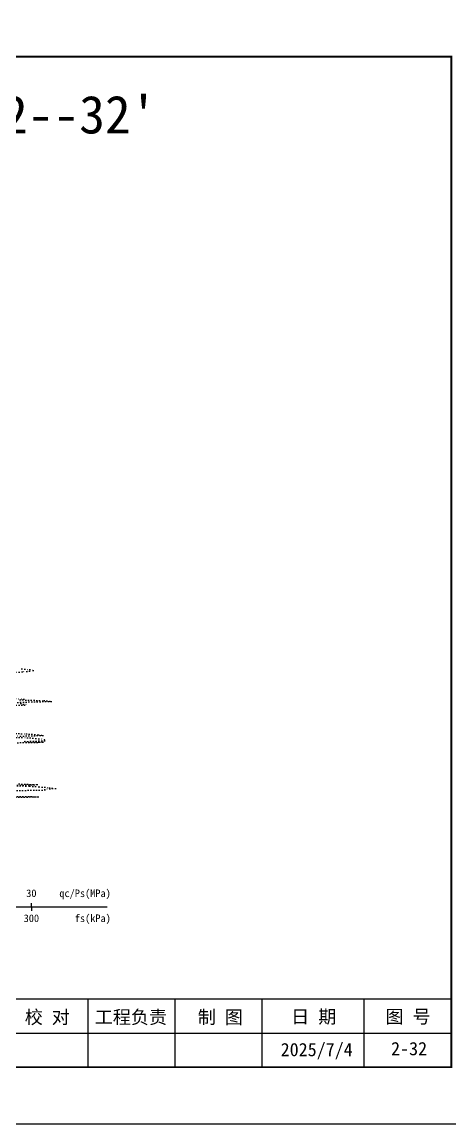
# Model space of a CAD drawing. Extents: x -37 to 3540, y -1485 to 297.
# Drawn here: x 2042.4 to 2155.5, y -1485 to -1193.9 of the extents above; entities that cross this region are included whole.
import ezdxf
from ezdxf.enums import TextEntityAlignment as Align

# ---------------------------------------------------------------- set-up
doc = ezdxf.new("R2010")
doc.units = 0
doc.linetypes.add('DOT', pattern=[6.35, 0, -6.35])
doc.layers.get('0').update_dxf_attribs({"linetype": 'CONTINUOUS'})
for name, color, linetype in [('CURVE', 200, 'CONTINUOUS'), ('FRAME', 7, 'CONTINUOUS'), ('RULER', 7, 'CONTINUOUS')]:
    doc.layers.add(name, color=color, linetype=linetype)
doc.styles.add('ST', font='')
doc.styles.get('ST').set_extended_font_data('SimSun')

# ---------------------------------------------------------------- blocks, each defined once
blk = doc.blocks.new('图头_剖面图A3')
at = {"style": 'ST'}
for s, height, p in [('工 程 地 质 剖 面 图', 10, (-15.09, 10.79)), ('比例尺：水平：1∶            垂直：1∶', 4.6, (-11.5, -5.76))]:
    blk.add_text(s, height=height, dxfattribs=at).set_placement(p, align=Align.MIDDLE_CENTER)
for tag, height, p in [('01_剖面号', 10, (64.41, 11.39)), ('03＿纵向比例', 4.6, (50.43, -5.28)), ('02_横向比例', 4.6, (-18.82, -5.99))]:
    blk.add_attdef(tag, text='', height=height, dxfattribs=at).set_placement(p, align=Align.MIDDLE_LEFT)
blk = doc.blocks.new('图签_A3长')
for p, q in [((0, 18), (-380, 18)), ((-96, 0), (-96, 18)), ((-73, 0), (-73, 18)), ((-50, 0), (-50, 18)), ((-23, 0), (-23, 18)), ((-320, 9), (0, 9)), ((-380, 0), (0, 0))]:
    blk.add_line(p, q)
at = {"style": 'ST'}
for s, p in [('校 对', (-106.8, 13.23)), ('工程负责', (-84.71, 13.23)), ('制 图', (-61.06, 13.23)), ('日 期', (-36.37, 13.36)), ('图 号', (-11.42, 13.36))]:
    blk.add_text(s, height=3.5, dxfattribs=at).set_placement(p, align=Align.MIDDLE_CENTER)
for tag, p in [('01＿单位名称', (-349.98, 8.36)), ('02＿工程名称', (-271.3, 5.16)), ('04＿工程编号', (-176.51, 4.65)), ('05＿日期', (-35.59, 4.65)), ('06＿图号', (-11.16, 4.91))]:
    blk.add_attdef(tag, text='', height=3.5, dxfattribs=at).set_placement(p, align=Align.MIDDLE_CENTER)
at = {"style": 'ST', "width": 0.85}
blk.add_attdef('03＿图件名称', text='', height=3, dxfattribs=at).set_placement((-205.49, 5.05), align=Align.MIDDLE_CENTER)
blk = doc.blocks.new('Arrow')
for points in [[(-3.984779, 0.348623), (0, 0), (-3.189535, 0)], [(-3.189535, 0), (0, 0), (-3.984779, -0.348623)]]:
    blk.add_solid(points)

msp = doc.modelspace()

# ---------------------------------------------------------------- linework, layer by layer
at = {"layer": 'CURVE', "color": 100, "linetype": 'DOT', "ltscale": 0.1}
for points in [[(2042.39, -1364.75), (2044.46, -1364.95), (2045.32, -1365.15), (2044.37, -1365.35), (2042.41, -1365.55), (2040.82, -1365.75)], [(2042.06, -1373.95), (2043.54, -1374.15), (2043.08, -1374.35), (2023.27, -1374.55)], [(2039.99, -1372.55), (2042.9, -1372.75), (2041.92, -1372.95), (2048.25, -1373.15), (2050.11, -1373.35), (2042.76, -1373.55), (2039.23, -1373.75)], [(2036.51, -1382.75), (2043.82, -1382.95), (2046.1, -1383.15), (2048.25, -1383.35), (2048.31, -1383.55), (2048.35, -1383.75), (2043.14, -1383.95), (2047.88, -1384.15), (2036.67, -1384.35)], [(2039.37, -1381.75), (2043.56, -1381.95), (2046.78, -1382.15), (2047.92, -1382.35), (2041.15, -1382.55)], [(2041.64, -1395.15), (2046.39, -1395.35), (2038.99, -1395.55), (2044.5, -1395.75), (2046.96, -1395.95), (2049.65, -1396.15), (2051.24, -1396.35), (2048.35, -1396.55), (2048.45, -1396.75), (2039.74, -1396.95)], [(2034.56, -1398.35), (2046.67, -1398.55), (2038.37, -1398.75)]]:
    msp.add_lwpolyline(points, dxfattribs=at)
at = {"layer": 'FRAME', "color": 245, "linetype": 'Continuous'}
msp.add_lwpolyline([(1755.9, -1485), (2175.9, -1485), (2175.9, -1188), (1755.9, -1188)], close=True, dxfattribs=at)
at = {"layer": 'FRAME', "linetype": 'Continuous', "const_width": 0.5}
msp.add_lwpolyline([(1775.9, -1470), (2155.9, -1470), (2155.9, -1203), (1775.9, -1203)], close=True, dxfattribs=at)
at = {"layer": 'RULER', "linetype": 'Continuous'}
for points in [[(2014.88, -1427.65), (2064.88, -1427.65)], [(2044.88, -1427.65), (2044.88, -1426.65)], [(2044.88, -1427.65), (2044.88, -1428.65)]]:
    msp.add_lwpolyline(points, dxfattribs=at)

# ---------------------------------------------------------------- block references
at = {"layer": 'FRAME'}
msp.add_blockref('图头_剖面图A3', (1965.9, -1229.7), dxfattribs=at).add_auto_attribs({'01_剖面号': "32--32'", '02_横向比例': '200', '03＿纵向比例': '500'})
ref = msp.add_blockref('图签_A3长', (2155.9, -1470), dxfattribs=at)
ref.add_attrib('05＿日期', '2025/7/4', dxfattribs={"layer": '0', "height": 3.5, "style": 'ST'}).set_placement((2120.31, -1465.35), align=Align.MIDDLE_CENTER)
ref.add_attrib('06＿图号', '2-32', dxfattribs={"layer": '0', "height": 3.5, "style": 'ST'}).set_placement((2144.74, -1465.09), align=Align.MIDDLE_CENTER)
at = {"layer": 'RULER', "xscale": 0.2, "yscale": 0.2, "zscale": 0.2}
msp.add_blockref('Arrow', (2064.88, -1427.65), dxfattribs=at)

# ---------------------------------------------------------------- texts
at = {"layer": 'RULER', "style": 'ST'}
msp.add_text('30', height=2, dxfattribs=at).set_placement((2044.88, -1425.65), align=Align.BOTTOM_CENTER)
msp.add_text('qc/Ps(MPa)', height=2, dxfattribs=at).set_placement((2065.88, -1425.65), align=Align.BOTTOM_RIGHT)
msp.add_text('fs(kPa)', height=2, dxfattribs=at).set_placement((2065.88, -1429.65), align=Align.TOP_RIGHT)
msp.add_text('300', height=2, dxfattribs=at).set_placement((2044.88, -1429.65), align=Align.TOP_CENTER)

doc.saveas('drawing.dxf')
